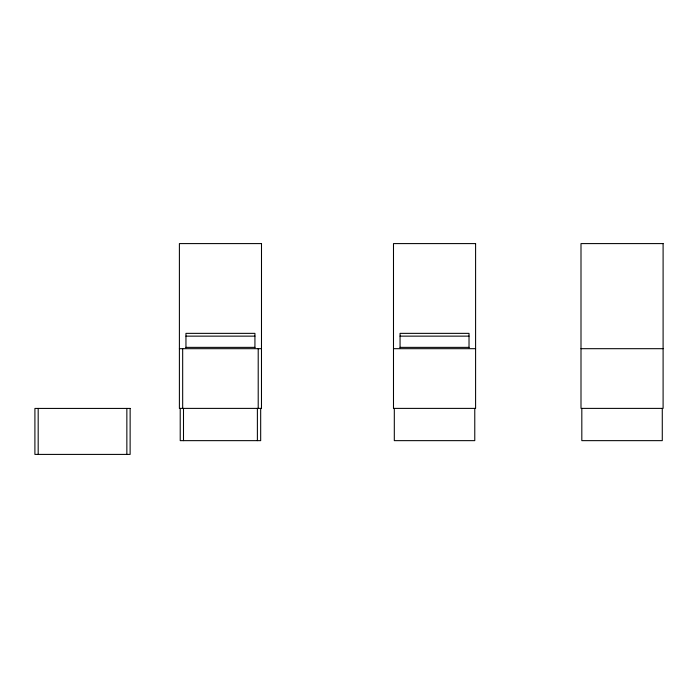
<?xml version="1.0" encoding="UTF-8"?>
<svg xmlns="http://www.w3.org/2000/svg" width="698" height="698" viewBox="0 0 698 698"><rect width="100%" height="100%" fill="white"/><g stroke="black" fill="none" stroke-linecap="round" stroke-linejoin="round"><path stroke-width="1.05" d="M185.956 336.139L254.927 336.139M400.059 336.139L469.021 336.139M185.956 347.368L254.927 347.368M400.059 347.368L469.021 347.368M179.395 348.686L261.497 348.686M393.489 348.686L475.591 348.686M580.998 348.686L663.1 348.686M662.28 408.391L662.28 440.647L581.818 440.647L581.818 408.391M474.771 408.391L474.771 440.647L394.309 440.647L394.309 408.391M469.021 347.761L469.021 333.356L400.059 333.356L400.059 347.761M260.677 408.391L260.677 440.647L180.224 440.647L180.215 408.391M258.208 348.686L258.208 408.391M257.387 408.391L257.387 440.647M254.927 347.761L254.927 333.356L185.956 333.356L185.956 347.761M183.495 408.391L183.495 440.647M182.675 348.686L182.675 408.391M126.853 408.426L126.853 454.407M38.181 408.426L38.181 454.407M261.497 243.593L179.395 243.593L179.395 408.391L261.48 408.391L261.497 243.593M475.591 243.593L393.489 243.593L393.489 408.391L475.591 408.391L475.591 243.593M663.1 243.593L580.998 243.593L580.998 408.391L663.1 408.391L663.1 243.593M130.125 408.426L34.917 408.426L34.9 454.407L130.125 454.407L130.142 408.426"/></g></svg>
